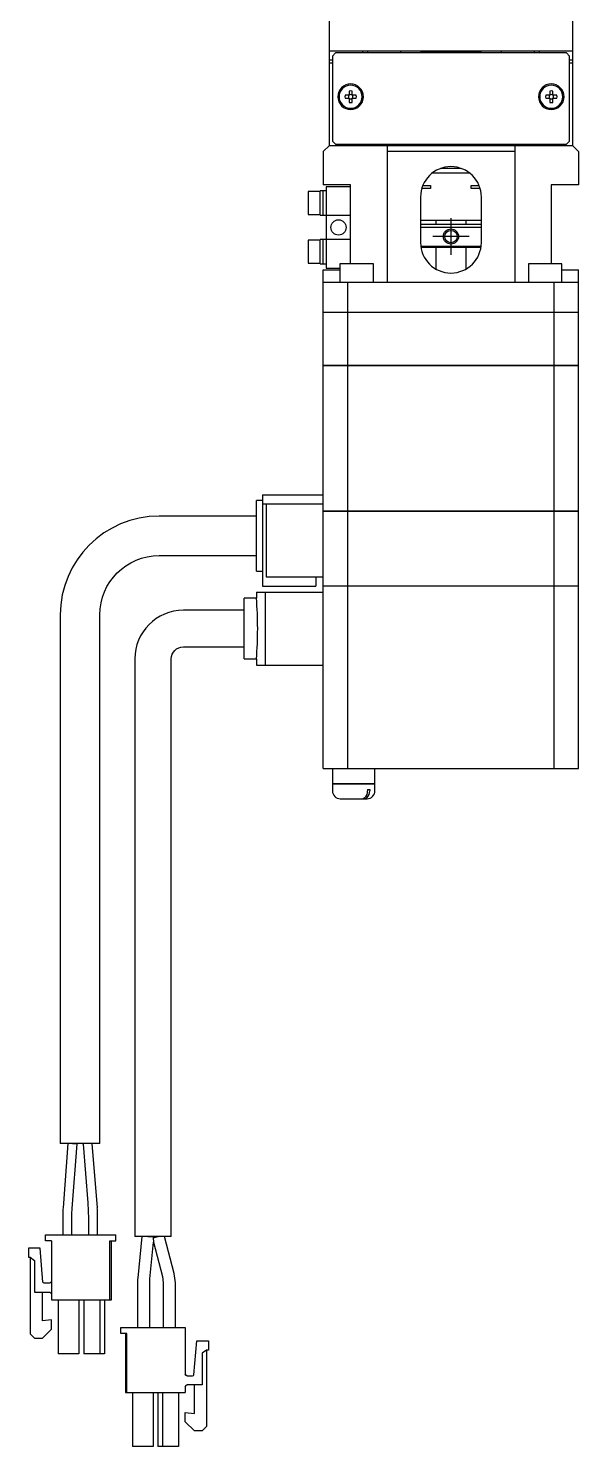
# Model space of a CAD drawing. Extents: x 0 to 1596, y -8 to 1260.
# Drawn here: x 664.4 to 754.9, y 877.8 to 1111.2 of the extents above; entities that cross this region are included whole.
import ezdxf

# ---------------------------------------------------------------- set-up
doc = ezdxf.new("R2010")
doc.units = 0
doc.header["$LTSCALE"] = 0.5
doc.linetypes.add('CENTER', pattern=[50.8, 31.75, -6.35, 6.35, -6.35])
for name, color, linetype in [('MSM_CENTER', 1, 'CENTER'), ('MSM_CONTINUOUS', 7, 'CONTINUOUS'), ('MSM_NARROW', 5, 'CONTINUOUS')]:
    doc.layers.add(name, color=color, linetype=linetype)

msp = doc.modelspace()

# ---------------------------------------------------------------- linework, layer by layer
at = {"layer": 'MSM_CENTER'}
for p, q in [((733.92, 1079.94), (733.92, 1073.94)), ((736.92, 1076.94), (730.92, 1076.94))]:
    msp.add_line(p, q, dxfattribs=at)
at = {"layer": 'MSM_CONTINUOUS'}
for p, q in [((713.92, 1091.94), (713.92, 1129.44)), ((753.92, 1129.44), (753.92, 1091.94)), ((753.92, 1107.44), (713.92, 1107.44)), ((714.92, 1107.14), (714.42, 1106.64)), ((714.42, 1106.64), (714.42, 1092.64)), ((752.92, 1107.14), (714.92, 1107.14)), ((719.42, 1107.14), (719.42, 1107.44)), ((720.17, 1107.44), (720.17, 1107.14)), ((725.67, 1107.14), (725.67, 1107.44)), ((729.12, 1107.44), (728.92, 1107.24)), ((738.92, 1107.24), (728.92, 1107.24)), ((728.92, 1107.24), (728.92, 1107.14)), ((738.92, 1107.24), (738.72, 1107.44)), ((738.92, 1107.14), (738.92, 1107.24)), ((742.17, 1107.44), (742.17, 1107.14)), ((747.67, 1107.14), (747.67, 1107.44)), ((748.42, 1107.44), (748.42, 1107.14)), ((753.42, 1106.64), (752.92, 1107.14)), ((753.42, 1092.64), (753.42, 1106.64)), ((714.42, 1105.94), (713.92, 1105.94)), ((714.42, 1105.44), (713.92, 1105.44)), ((753.92, 1105.94), (753.42, 1105.94)), ((753.92, 1105.44), (753.42, 1105.44)), ((717.18, 1100.18), (716.5, 1100.18)), ((716.5, 1099.7), (717.18, 1099.7)), ((717.18, 1100.86), (717.18, 1100.18)), ((717.18, 1099.7), (717.18, 1099.02)), ((717.66, 1100.18), (717.66, 1100.86)), ((718.34, 1100.18), (717.66, 1100.18)), ((717.66, 1099.7), (718.34, 1099.7)), ((717.66, 1099.02), (717.66, 1099.7)), ((750.18, 1100.18), (749.5, 1100.18)), ((749.5, 1099.7), (750.18, 1099.7)), ((750.18, 1100.86), (750.18, 1100.18)), ((750.18, 1099.7), (750.18, 1099.02)), ((750.66, 1100.18), (750.66, 1100.86)), ((751.34, 1100.18), (750.66, 1100.18)), ((750.66, 1099.02), (750.66, 1099.7)), ((750.66, 1099.7), (751.34, 1099.7)), ((714.42, 1092.64), (714.92, 1092.14)), ((714.92, 1092.14), (752.92, 1092.14)), ((719.42, 1092.14), (719.42, 1091.94)), ((723.92, 1092.14), (723.92, 1091.94)), ((726.42, 1092.14), (726.42, 1091.94)), ((741.42, 1091.94), (741.42, 1092.14)), ((743.92, 1091.94), (743.92, 1092.14)), ((748.42, 1091.94), (748.42, 1092.14)), ((752.92, 1092.14), (753.42, 1092.64)), ((713.92, 1091.94), (712.92, 1090.94)), ((712.92, 1090.94), (712.92, 1085.44)), ((713.92, 1091.94), (753.92, 1091.94)), ((723.42, 1091.94), (723.42, 1069.44)), ((744.42, 1090.94), (723.42, 1090.94)), ((744.42, 1091.94), (744.42, 1069.44)), ((754.92, 1090.94), (753.92, 1091.94)), ((754.92, 1090.94), (754.92, 1085.44)), ((735.62, 1088.14), (732.21, 1088.14)), ((732.67, 1088.28), (732.67, 1088.14)), ((735.17, 1088.14), (735.17, 1088.28)), ((717.42, 1085.44), (712.92, 1085.44)), ((713.42, 1085.14), (713.42, 1071.74)), ((717.42, 1085.14), (713.42, 1085.14)), ((717.42, 1072.44), (717.42, 1085.44)), ((729.29, 1085.34), (730.58, 1085.34)), ((730.57, 1085.34), (730.57, 1084.84)), ((730.58, 1085.34), (730.58, 1084.84)), ((737.05, 1087.34), (730.79, 1087.34)), ((737.25, 1085.34), (738.54, 1085.34)), ((737.25, 1084.84), (737.25, 1085.34)), ((737.27, 1084.84), (737.27, 1085.34)), ((754.92, 1085.44), (750.42, 1085.44)), ((750.42, 1085.44), (750.42, 1072.44)), ((710.42, 1084.34), (710.42, 1080.54)), ((712.42, 1084.34), (710.42, 1084.34)), ((712.42, 1080.44), (712.42, 1084.44)), ((713.42, 1084.44), (712.42, 1084.44)), ((712.92, 1080.44), (712.92, 1084.44)), ((728.92, 1083.44), (728.92, 1075.94)), ((730.58, 1084.84), (729.12, 1084.84)), ((738.72, 1084.84), (737.25, 1084.84)), ((738.92, 1075.94), (738.92, 1083.44)), ((710.42, 1080.54), (712.42, 1080.54)), ((712.42, 1080.44), (717.42, 1080.44)), ((728.92, 1079.64), (738.92, 1079.64)), ((738.92, 1078.94), (728.92, 1078.94)), ((738.92, 1078.44), (728.92, 1078.44)), ((731.42, 1079.64), (731.42, 1078.94)), ((736.42, 1078.94), (736.42, 1079.64)), ((710.42, 1076.34), (710.42, 1072.54)), ((712.42, 1076.34), (710.42, 1076.34)), ((712.42, 1072.44), (712.42, 1076.44)), ((717.42, 1076.44), (712.42, 1076.44)), ((712.92, 1072.44), (712.92, 1076.44)), ((728.95, 1075.34), (738.88, 1075.34)), ((738.85, 1075.14), (728.98, 1075.14)), ((731.42, 1075.14), (731.42, 1071.61)), ((736.42, 1071.61), (736.42, 1075.14)), ((710.42, 1072.54), (712.42, 1072.54)), ((712.42, 1072.44), (713.42, 1072.44)), ((712.92, 1055.74), (712.92, 1071.44)), ((712.92, 1071.44), (715.67, 1071.44)), ((713.42, 1071.74), (715.67, 1071.74)), ((721.17, 1072.44), (715.67, 1072.44)), ((715.67, 1072.44), (715.67, 1069.44)), ((721.17, 1069.44), (721.17, 1072.44)), ((752.17, 1072.44), (746.67, 1072.44)), ((746.67, 1072.44), (746.67, 1069.44)), ((752.17, 1069.44), (752.17, 1072.44)), ((752.17, 1071.44), (754.92, 1071.44)), ((754.92, 1055.74), (754.92, 1071.44)), ((712.92, 1069.44), (754.92, 1069.44)), ((716.92, 1069.44), (716.92, 1064.44)), ((750.92, 1064.44), (750.92, 1069.44)), ((754.92, 1064.44), (712.92, 1064.44)), ((716.95, 1055.74), (716.95, 1064.44)), ((750.89, 1055.74), (750.89, 1064.44)), ((754.92, 1055.74), (712.92, 1055.74)), ((754.92, 1055.69), (712.92, 1055.69)), ((712.92, 1019.44), (712.92, 1055.69)), ((712.97, 1055.69), (712.97, 1055.74)), ((716.95, 1031.74), (716.95, 1055.69)), ((717.2, 1055.69), (717.2, 1055.74)), ((750.63, 1055.69), (750.63, 1055.74)), ((750.89, 1031.74), (750.89, 1055.69)), ((754.87, 1055.69), (754.87, 1055.74)), ((754.92, 1031.74), (754.92, 1055.69)), ((702.92, 1034.44), (702.92, 1019.44)), ((702.92, 1034.44), (712.92, 1034.44)), ((701.92, 1021.87), (701.92, 1033.51)), ((702.92, 1033.51), (701.92, 1033.51)), ((702.92, 1032.94), (712.92, 1032.94)), ((703.52, 1032.94), (703.52, 1020.94)), ((754.92, 1031.74), (712.92, 1031.74)), ((754.92, 1031.69), (712.92, 1031.69)), ((712.97, 1031.69), (712.97, 1031.74)), ((716.95, 1019.44), (716.95, 1031.69)), ((717.2, 1031.69), (717.2, 1031.74)), ((750.63, 1031.69), (750.63, 1031.74)), ((750.89, 1019.44), (750.89, 1031.69)), ((754.87, 1031.69), (754.87, 1031.74)), ((754.92, 1019.44), (754.92, 1031.69)), ((701.92, 1030.94), (685.92, 1030.94)), ((685.92, 1024.44), (701.92, 1024.44)), ((701.92, 1021.87), (702.92, 1021.87)), ((703.52, 1020.94), (712.92, 1020.94)), ((711.72, 1020.94), (711.72, 1019.44)), ((699.92, 1007.44), (699.92, 1017.44)), ((701.92, 1017.44), (699.92, 1017.44)), ((701.92, 1018.44), (712.92, 1018.44)), ((701.92, 1018.44), (701.92, 1017.44)), ((702.92, 1019.44), (711.72, 1019.44)), ((703.35, 1018.44), (703.35, 1006.44)), ((754.92, 1019.44), (712.92, 1019.44)), ((712.92, 989.44), (712.92, 1019.39)), ((754.92, 1019.39), (712.92, 1019.39)), ((712.97, 1019.39), (712.97, 1019.44)), ((716.95, 989.44), (716.95, 1019.39)), ((717.2, 1019.39), (717.2, 1019.44)), ((750.63, 1019.39), (750.63, 1019.44)), ((750.89, 989.44), (750.89, 1019.39)), ((754.87, 1019.39), (754.87, 1019.44)), ((754.92, 989.44), (754.92, 1019.39)), ((699.92, 1015.44), (689.92, 1015.44)), ((669.67, 1014.69), (669.67, 927.69)), ((676.17, 927.69), (676.17, 1014.69)), ((689.92, 1009.44), (699.92, 1009.44)), ((681.92, 1007.44), (681.92, 912.44)), ((687.92, 912.44), (687.92, 1007.44)), ((699.92, 1007.44), (701.92, 1007.44)), ((701.92, 1007.44), (701.92, 1006.44)), ((701.92, 1006.44), (712.92, 1006.44)), ((712.92, 989.44), (754.92, 989.44)), ((714.42, 989.44), (714.42, 986.94)), ((721.42, 986.94), (721.42, 989.44)), ((714.42, 986.94), (721.42, 986.94)), ((714.42, 986.89), (714.42, 985.74)), ((714.42, 986.89), (721.42, 986.89)), ((714.47, 986.94), (714.47, 986.89)), ((720.21, 985.94), (720.56, 985.94)), ((720.21, 985.94), (720.21, 985.74)), ((720.56, 985.94), (720.56, 985.74)), ((721.37, 986.89), (721.37, 986.94)), ((721.42, 985.74), (721.42, 986.89)), ((715.72, 984.44), (720.12, 984.44)), ((676.17, 927.69), (669.67, 927.69)), ((670.92, 927.69), (670.12, 917.12)), ((671.62, 917.01), (672.42, 927.64)), ((671.67, 927.69), (672.42, 927.64)), ((673.42, 927.63), (674.19, 917.95)), ((675.76, 917.15), (674.92, 927.69)), ((674.19, 917.95), (674.29, 915.32)), ((670.09, 916.32), (670.09, 912.69)), ((671.59, 912.69), (671.59, 916.32)), ((674.29, 915.32), (674.29, 912.69)), ((675.79, 912.69), (675.79, 916.29)), ((667.22, 912.69), (678.82, 912.69)), ((667.22, 911.69), (667.22, 912.69)), ((678.82, 911.69), (678.82, 912.69)), ((687.92, 912.44), (681.92, 912.44)), ((683.06, 912.44), (682.41, 905.63)), ((684.07, 912.44), (685.06, 912.35)), ((684.92, 912.22), (685.77, 912.44)), ((688.4, 906.31), (686.8, 912.44)), ((664.42, 910.49), (664.42, 908.99)), ((666.33, 910.49), (664.42, 910.49)), ((666.82, 904.92), (666.33, 910.49)), ((668.22, 911.69), (667.22, 911.69)), ((668.22, 911.69), (668.22, 901.99)), ((677.82, 901.99), (677.82, 911.69)), ((677.82, 911.69), (678.82, 911.69)), ((678.07, 901.99), (678.07, 911.69)), ((684.4, 905.44), (684.98, 911.5)), ((684.92, 912.22), (684.98, 911.5)), ((684.98, 911.5), (686.46, 905.81)), ((685.05, 912.26), (685.06, 912.35)), ((664.42, 908.99), (664.72, 908.99)), ((664.72, 908.99), (665.42, 908.49)), ((664.72, 908.99), (664.72, 896.39)), ((665.42, 908.49), (665.42, 903.24)), ((682.41, 905.63), (682.39, 905.35)), ((684.39, 905.35), (684.4, 905.44)), ((686.46, 905.81), (686.59, 904.8)), ((688.59, 904.8), (688.4, 906.31)), ((665.42, 903.24), (667.92, 903.24)), ((666.72, 898.56), (666.72, 903.24)), ((667.92, 904.74), (667.02, 904.74)), ((682.39, 905.35), (682.39, 897.44)), ((684.39, 897.44), (684.39, 905.35)), ((686.59, 904.8), (686.59, 897.44)), ((688.59, 897.44), (688.59, 904.8)), ((668.22, 901.99), (678.07, 901.99)), ((669.32, 901.99), (669.32, 893.09)), ((672.72, 901.99), (672.72, 893.09)), ((673.52, 901.99), (673.52, 893.09)), ((676.17, 901.99), (676.17, 893.09)), ((676.92, 901.99), (676.92, 893.09)), ((668.22, 898.69), (666.72, 898.56)), ((668.22, 897.19), (668.22, 898.69)), ((664.72, 896.39), (665.42, 895.69)), ((666.72, 895.69), (668.22, 897.19)), ((679.62, 896.44), (679.62, 897.44)), ((679.62, 897.44), (690.22, 897.44)), ((680.62, 896.44), (679.62, 896.44)), ((680.37, 896.44), (680.37, 886.74)), ((680.62, 886.74), (680.62, 896.44)), ((690.22, 897.44), (690.22, 889.79)), ((690.22, 897.44), (690.22, 889.79)), ((665.42, 895.69), (666.72, 895.69)), ((691.62, 889.67), (692.1, 895.24)), ((692.1, 895.24), (694.02, 895.24)), ((693.72, 893.74), (693.02, 893.24)), ((693.72, 893.74), (693.02, 893.24)), ((694.02, 893.74), (693.72, 893.74)), ((693.72, 893.74), (693.72, 881.14)), ((693.72, 893.74), (693.72, 881.14)), ((694.02, 895.24), (694.02, 893.74)), ((694.02, 895.24), (694.02, 893.74)), ((672.72, 893.09), (669.32, 893.09)), ((676.92, 893.09), (673.52, 893.09)), ((693.02, 893.24), (693.02, 887.99)), ((693.02, 893.24), (693.02, 887.99)), ((690.22, 889.79), (690.22, 889.79)), ((690.52, 889.49), (691.42, 889.49)), ((680.37, 886.74), (690.22, 886.74)), ((681.52, 886.74), (681.52, 877.84)), ((684.92, 886.74), (684.92, 877.84)), ((684.92, 886.74), (684.92, 877.84)), ((685.72, 886.74), (685.72, 877.84)), ((686.47, 886.74), (686.47, 877.84)), ((689.12, 886.74), (689.12, 877.84)), ((689.12, 886.74), (689.12, 877.84)), ((690.22, 887.69), (690.22, 887.7)), ((690.22, 887.69), (690.22, 886.74)), ((690.22, 887.69), (690.22, 886.74)), ((693.02, 887.99), (690.52, 887.99)), ((691.72, 883.31), (691.72, 887.99)), ((690.22, 881.94), (690.22, 883.44)), ((690.22, 883.44), (691.72, 883.31)), ((690.22, 883.44), (691.72, 883.31)), ((691.72, 880.44), (690.22, 881.94)), ((693.02, 880.44), (691.72, 880.44)), ((693.72, 881.14), (693.02, 880.44)), ((693.72, 881.14), (693.02, 880.44)), ((684.92, 877.84), (681.52, 877.84)), ((689.12, 877.84), (685.72, 877.84))]:
    msp.add_line(p, q, dxfattribs=at)
for points in [[(672.41, 927.64, 0), (672.41, 927.64, 0), (672.41, 927.64, 0), (672.41, 927.64, 0), (672.41, 927.64, 0), (672.41, 927.64, 0), (672.41, 927.64, 0), (672.41, 927.64, 0), (672.41, 927.64, 0), (672.41, 927.64, 0), (672.41, 927.64, 0), (672.41, 927.64, 0), (672.41, 927.64, 0), (672.41, 927.64, 0), (672.41, 927.64, 0), (672.41, 927.64, 0), (672.41, 927.64, 0), (672.41, 927.64, 0), (672.41, 927.64, 0), (672.41, 927.64, 0), (672.41, 927.64, 0), (672.41, 927.64, 0), (672.41, 927.64, 0), (672.41, 927.64, 0), (672.41, 927.65, 0), (672.41, 927.65, 0), (672.41, 927.65, 0), (672.41, 927.65, 0), (672.41, 927.65, 0), (672.41, 927.65, 0), (672.41, 927.65, 0), (672.41, 927.65, 0), (672.41, 927.65, 0), (672.41, 927.65, 0), (672.41, 927.65, 0), (672.41, 927.65, 0), (672.41, 927.65, 0), (672.41, 927.65, 0), (672.41, 927.65, 0), (672.41, 927.65, 0), (672.41, 927.65, 0), (672.41, 927.65, 0), (672.41, 927.65, 0), (672.41, 927.65, 0), (672.41, 927.65, 0), (672.41, 927.65, 0), (672.41, 927.65, 0), (672.41, 927.66, 0), (672.41, 927.66, 0), (672.41, 927.66, 0), (672.41, 927.66, 0), (672.41, 927.66, 0), (672.41, 927.66, 0), (672.41, 927.66, 0), (672.41, 927.66, 0), (672.41, 927.66, 0), (672.41, 927.66, 0), (672.41, 927.66, 0), (672.41, 927.66, 0), (672.41, 927.66, 0), (672.41, 927.66, 0), (672.41, 927.66, 0), (672.41, 927.66, 0), (672.41, 927.66, 0), (672.41, 927.66, 0), (672.41, 927.66, 0), (672.41, 927.66, 0), (672.41, 927.66, 0), (672.41, 927.66, 0), (672.41, 927.67, 0), (672.41, 927.67, 0), (672.41, 927.67, 0), (672.41, 927.67, 0), (672.41, 927.67, 0), (672.41, 927.67, 0), (672.41, 927.67, 0), (672.41, 927.67, 0), (672.41, 927.67, 0), (672.41, 927.67, 0), (672.41, 927.67, 0), (672.41, 927.67, 0), (672.41, 927.67, 0), (672.41, 927.67, 0), (672.4, 927.67, 0), (672.4, 927.67, 0), (672.4, 927.67, 0), (672.4, 927.67, 0), (672.4, 927.67, 0), (672.4, 927.67, 0), (672.4, 927.67, 0), (672.4, 927.67, 0), (672.4, 927.67, 0), (672.4, 927.68, 0), (672.4, 927.68, 0), (672.4, 927.68, 0), (672.4, 927.68, 0), (672.4, 927.68, 0), (672.4, 927.68, 0), (672.4, 927.68, 0), (672.4, 927.68, 0), (672.4, 927.68, 0), (672.4, 927.68, 0), (672.4, 927.68, 0), (672.4, 927.68, 0), (672.4, 927.68, 0), (672.4, 927.68, 0), (672.4, 927.68, 0), (672.4, 927.68, 0), (672.4, 927.68, 0), (672.4, 927.68, 0), (672.4, 927.68, 0), (672.4, 927.68, 0), (672.4, 927.68, 0), (672.4, 927.68, 0), (672.39, 927.68, 0), (672.39, 927.69, 0), (672.39, 927.69, 0), (672.39, 927.69, 0), (672.39, 927.69, 0), (672.39, 927.69, 0), (672.39, 927.69, 0), (672.39, 927.69, 0), (672.39, 927.69, 0), (672.39, 927.69, 0), (672.39, 927.69, 0), (672.39, 927.69, 0), (672.39, 927.69, 0), (672.39, 927.69, 0), (672.39, 927.69, 0)], [(673.42, 927.63, 0), (673.42, 927.63, 0), (673.42, 927.63, 0), (673.42, 927.63, 0), (673.42, 927.63, 0), (673.42, 927.63, 0), (673.42, 927.63, 0), (673.42, 927.63, 0), (673.42, 927.64, 0), (673.42, 927.64, 0), (673.42, 927.64, 0), (673.42, 927.64, 0), (673.42, 927.64, 0), (673.42, 927.64, 0), (673.42, 927.64, 0), (673.42, 927.64, 0), (673.42, 927.64, 0), (673.42, 927.64, 0), (673.42, 927.64, 0), (673.42, 927.64, 0), (673.42, 927.64, 0), (673.42, 927.64, 0), (673.42, 927.64, 0), (673.42, 927.64, 0), (673.42, 927.64, 0), (673.42, 927.64, 0), (673.42, 927.64, 0), (673.42, 927.64, 0), (673.42, 927.64, 0), (673.42, 927.64, 0), (673.42, 927.65, 0), (673.42, 927.65, 0), (673.42, 927.65, 0), (673.42, 927.65, 0), (673.42, 927.65, 0), (673.42, 927.65, 0), (673.42, 927.65, 0), (673.42, 927.65, 0), (673.42, 927.65, 0), (673.42, 927.65, 0), (673.42, 927.65, 0), (673.42, 927.65, 0), (673.42, 927.65, 0), (673.42, 927.65, 0), (673.42, 927.65, 0), (673.42, 927.65, 0), (673.42, 927.65, 0), (673.42, 927.65, 0), (673.42, 927.65, 0), (673.42, 927.65, 0), (673.42, 927.65, 0), (673.42, 927.66, 0), (673.42, 927.66, 0), (673.42, 927.66, 0), (673.42, 927.66, 0), (673.42, 927.66, 0), (673.42, 927.66, 0), (673.42, 927.66, 0), (673.42, 927.66, 0), (673.42, 927.66, 0), (673.42, 927.66, 0), (673.42, 927.66, 0), (673.42, 927.66, 0), (673.42, 927.66, 0), (673.43, 927.66, 0), (673.43, 927.66, 0), (673.43, 927.66, 0), (673.43, 927.66, 0), (673.43, 927.66, 0), (673.43, 927.66, 0), (673.43, 927.66, 0), (673.43, 927.66, 0), (673.43, 927.66, 0), (673.43, 927.67, 0), (673.43, 927.67, 0), (673.43, 927.67, 0), (673.43, 927.67, 0), (673.43, 927.67, 0), (673.43, 927.67, 0), (673.43, 927.67, 0), (673.43, 927.67, 0), (673.43, 927.67, 0), (673.43, 927.67, 0), (673.43, 927.67, 0), (673.43, 927.67, 0), (673.43, 927.67, 0), (673.43, 927.67, 0), (673.43, 927.67, 0), (673.43, 927.67, 0), (673.43, 927.67, 0), (673.43, 927.67, 0), (673.43, 927.67, 0), (673.43, 927.67, 0), (673.43, 927.67, 0), (673.43, 927.68, 0), (673.43, 927.68, 0), (673.43, 927.68, 0), (673.43, 927.68, 0), (673.44, 927.68, 0), (673.44, 927.68, 0), (673.44, 927.68, 0), (673.44, 927.68, 0), (673.44, 927.68, 0), (673.44, 927.68, 0), (673.44, 927.68, 0), (673.44, 927.68, 0), (673.44, 927.68, 0), (673.44, 927.68, 0), (673.44, 927.68, 0), (673.44, 927.68, 0), (673.44, 927.68, 0), (673.44, 927.68, 0), (673.44, 927.68, 0), (673.44, 927.68, 0), (673.44, 927.68, 0), (673.44, 927.69, 0), (673.44, 927.69, 0), (673.44, 927.69, 0), (673.44, 927.69, 0), (673.44, 927.69, 0), (673.45, 927.69, 0), (673.45, 927.69, 0), (673.45, 927.69, 0), (673.45, 927.69, 0), (673.45, 927.69, 0), (673.45, 927.69, 0), (673.45, 927.69, 0), (673.45, 927.69, 0), (673.45, 927.69, 0)]]:
    msp.add_polyline3d(points, dxfattribs=at)
at = {"layer": 'MSM_CONTINUOUS', "extrusion": (0, 0, -1)}
for centre, radius in [((-717.42, 1099.94), 2.1), ((-717.42, 1099.94), 1.9), ((-750.42, 1099.94), 2.1), ((-750.42, 1099.94), 1.9)]:
    msp.add_circle(centre, radius, dxfattribs=at)
at = {"layer": 'MSM_CONTINUOUS'}
for centre, radius in [((715.42, 1078.44), 1.25), ((733.92, 1076.94), 1.02)]:
    msp.add_circle(centre, radius, dxfattribs=at)
for centre, radius, start, end in [((717.42, 1099.94), 0.95, 165.3667, 194.6333), ((717.42, 1099.94), 0.365, 138.8496, 221.1504), ((717.42, 1099.94), 0.95, 75.3667, 104.6333), ((717.42, 1099.94), 0.365, 48.8496, 131.1504), ((717.42, 1099.94), 0.365, 228.8496, 311.1504), ((717.42, 1099.94), 0.365, 318.8496, 41.1504), ((717.42, 1099.94), 0.95, 345.3667, 14.6333), ((750.42, 1099.94), 0.95, 165.3667, 194.6333), ((750.42, 1099.94), 0.365, 138.8496, 221.1504), ((750.42, 1099.94), 0.95, 75.3667, 104.6333), ((750.42, 1099.94), 0.365, 48.8496, 131.1504), ((750.42, 1099.94), 0.365, 228.8496, 311.1504), ((750.42, 1099.94), 0.365, 318.8496, 41.1504), ((750.42, 1099.94), 0.95, 345.3667, 14.6333), ((717.42, 1099.94), 0.95, 255.3667, 284.6333), ((750.42, 1099.94), 0.95, 255.3667, 284.6333), ((733.92, 1083.44), 5, 0, 180), ((733.92, 1075.94), 5, 180, 0), ((685.92, 1014.69), 16.25, 90, 180), ((641.87, 1012.43), 60.26, 0.0102, 4.77), ((689.92, 1007.44), 8, 90, 180), ((641.9, 1012.45), 60.23, 355.2289, 359.9909), ((715.72, 985.74), 1.3, 180, 270), ((718.83, 985.65), 1.39, 312.8199, 3.04), ((719.16, 985.66), 1.41, 311.3743, 2.8178), ((720.12, 985.74), 1.3, 270, 0), ((719.26, 985.2), 0.754, 275.8166, 311.8939), ((719.62, 985.19), 0.751, 271.7681, 308.8955), ((680.84, 916.32), 10.75, 175.7108, 180), ((665.04, 916.29), 10.75, 0, 4.548), ((690.52, 889.79), 0.3, 180, 270), ((690.52, 889.79), 0.3, 180, 270), ((691.42, 889.69), 0.2, 270, 355), ((690.52, 887.69), 0.3, 90, 180)]:
    msp.add_arc(centre, radius, start, end, dxfattribs=at)
at = {"layer": 'MSM_CONTINUOUS', "extrusion": (0, 0, -1)}
for centre, radius, start, end in [((-685.92, 1014.69), 9.75, 0, 90), ((-689.92, 1007.44), 2, 0, 90), ((-680.84, 916.32), 9.25, 0, 4.2892), ((-667.02, 904.94), 0.2, 270, 355), ((-667.92, 905.04), 0.3, 180, 270), ((-667.92, 902.94), 0.3, 90, 180), ((-690.52, 889.79), 0.3, 270, 0), ((-690.52, 889.79), 0.3, 270, 0), ((-690.52, 887.69), 0.3, 0, 90), ((-690.52, 887.69), 0.3, 0, 90)]:
    msp.add_arc(centre, radius, start, end, dxfattribs=at)
at = {"layer": 'MSM_NARROW'}
msp.add_circle((733.92, 1076.94), 1.25, dxfattribs=at)
msp.add_circle((733.92, 1076.94), 1.25, dxfattribs=at)
msp.add_circle((733.92, 1076.94), 1.25, dxfattribs=at)

doc.saveas('drawing.dxf')
